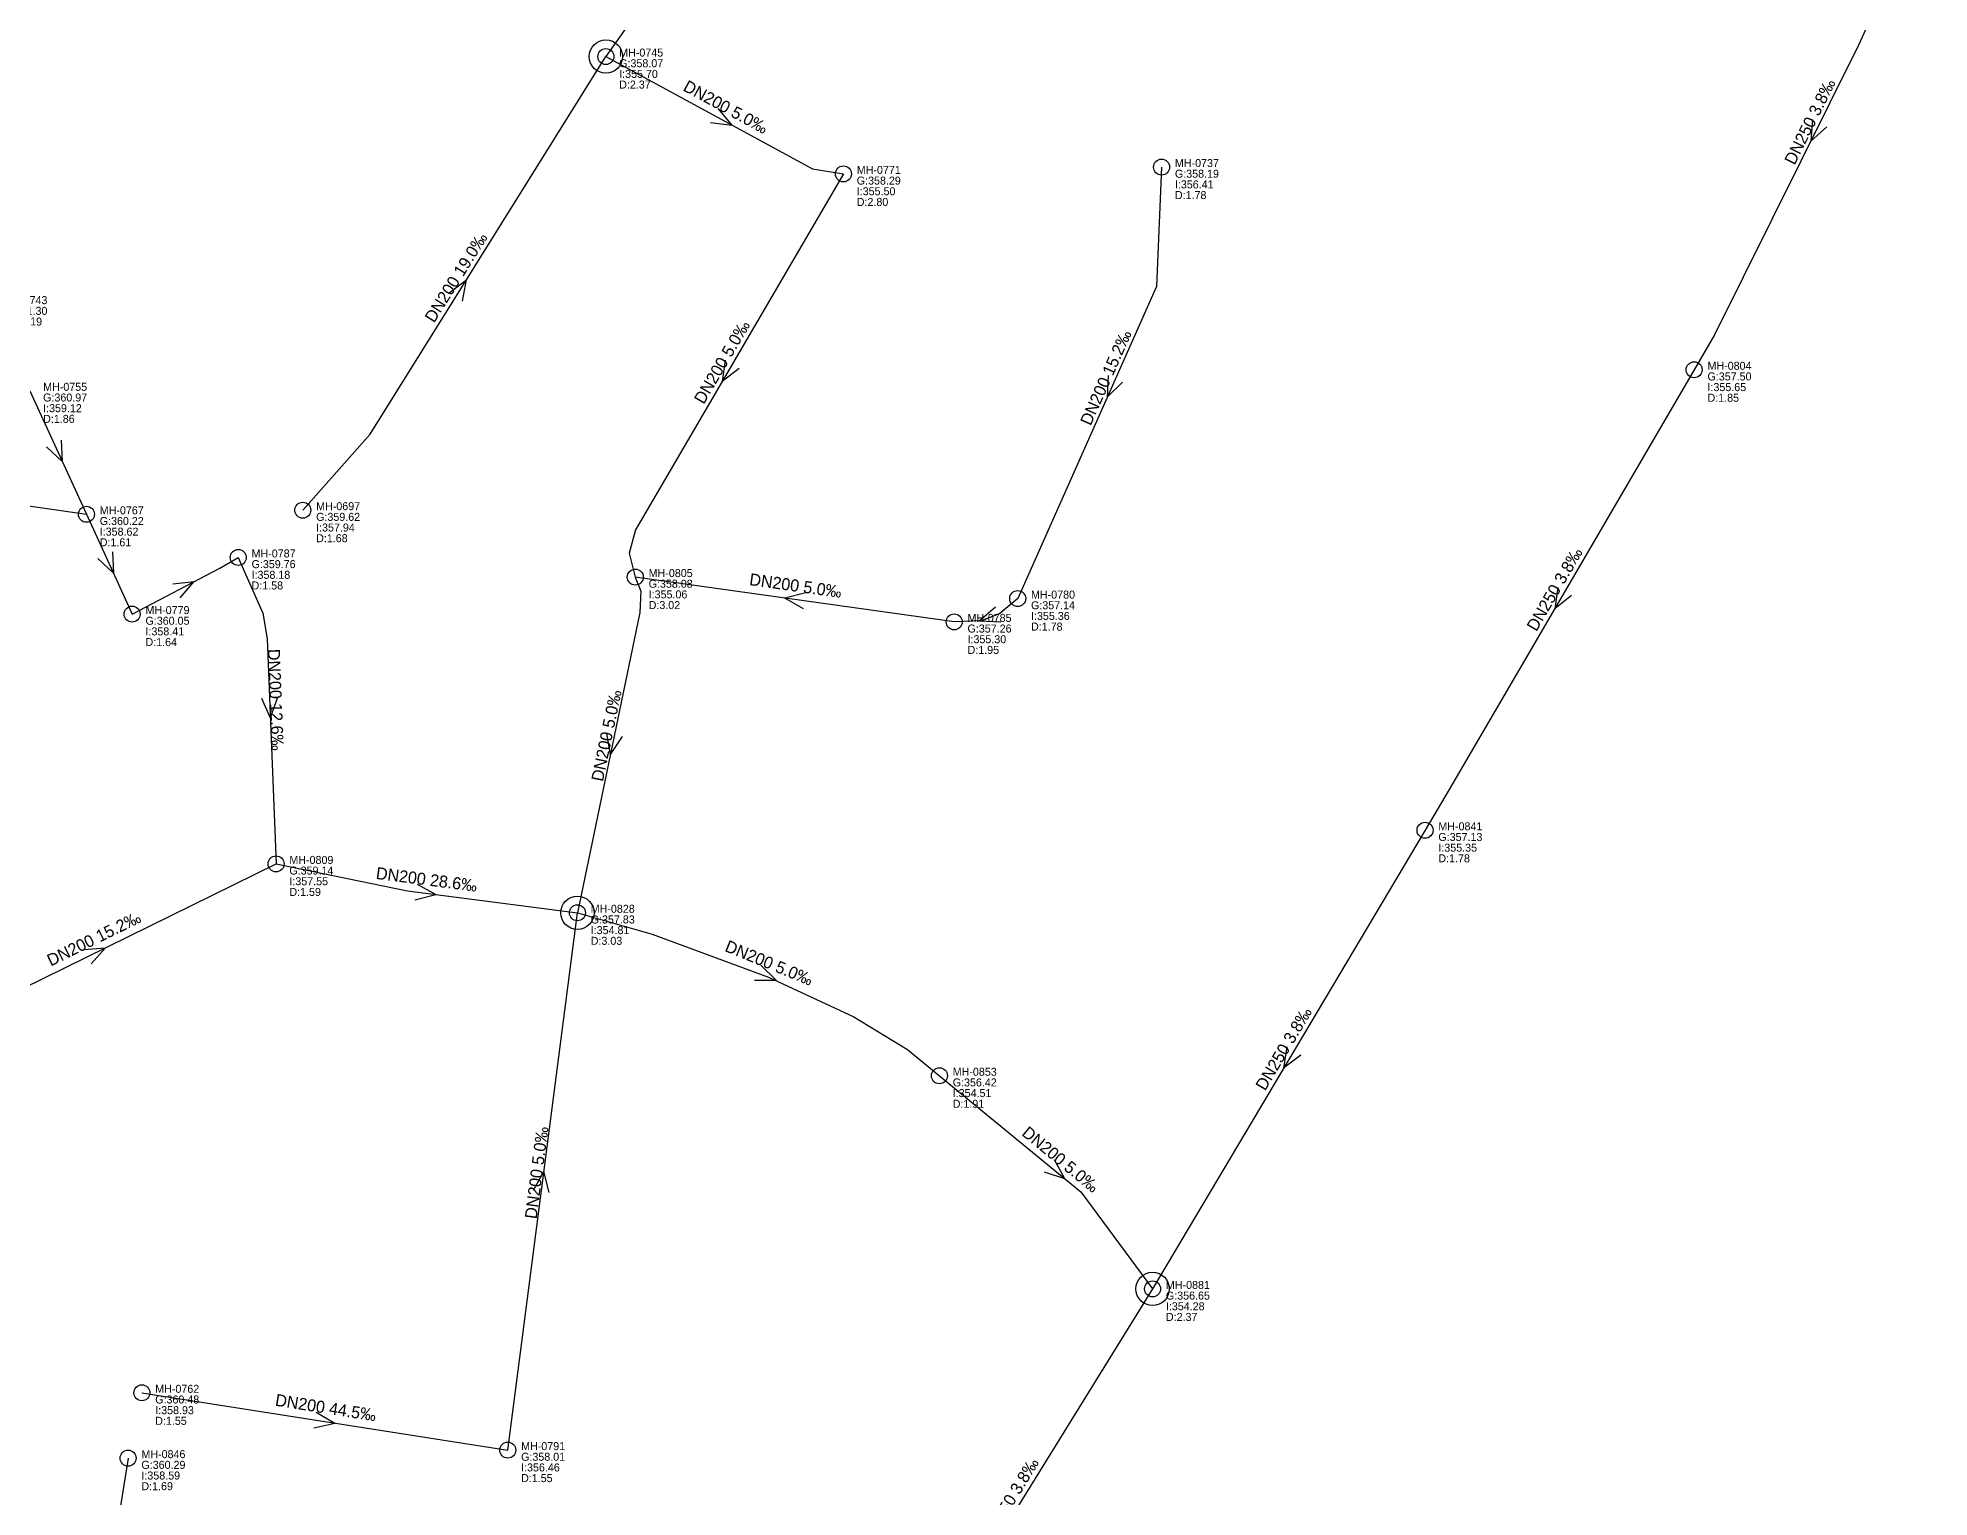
# Model space of a CAD drawing. Header units: metres. Extents: x 449148 to 451990, y 2566737 to 2570847.
# Drawn here: x 450654 to 450937.6, y 2568289.6 to 2568508.5 of the extents above; entities that cross this region are included whole.
import ezdxf
from ezdxf.enums import TextEntityAlignment as Align

# ---------------------------------------------------------------- set-up
doc = ezdxf.new("R2010")
doc.units = ezdxf.units.M
for name, color, linetype in [('SEW-DROP', 6, 'Continuous'), ('SEW-LABEL', 2, 'Continuous'), ('SEW-MH', 7, 'Continuous'), ('SEW-MH-LABEL', 8, 'Continuous'), ('SEW-PIPE-DN200', 3, 'Continuous'), ('SEW-PIPE-DN250', 4, 'Continuous')]:
    doc.layers.add(name, color=color, linetype=linetype)

msp = doc.modelspace()

# ---------------------------------------------------------------- linework, layer by layer
at = {"layer": 'SEW-DROP'}
for centre in [(450739.14, 2568505.65), (450734.87, 2568377.24), (450734.87, 2568377.24), (450821.13, 2568320.83)]:
    msp.add_circle(centre, 2.5, dxfattribs=at)
at = {"layer": 'SEW-LABEL'}
for p, q in [((450755.95, 2568497.87), (450758.02, 2568495.38)), ((450754.81, 2568495.76), (450758.02, 2568495.38)), ((450920.11, 2568496.19), (450919.84, 2568492.97)), ((450922.25, 2568495.12), (450919.84, 2568492.97)), ((450715.62, 2568470.24), (450718.22, 2568472.15)), ((450717.65, 2568468.97), (450718.22, 2568472.15)), ((450757.05, 2568460.1), (450756.58, 2568456.9)), ((450759.13, 2568458.89), (450756.58, 2568456.9)), ((450814.45, 2568457.82), (450814.33, 2568454.59)), ((450816.64, 2568456.84), (450814.33, 2568454.59)), ((450655.28, 2568447.13), (450657.62, 2568444.9)), ((450657.46, 2568448.13), (450657.62, 2568444.9)), ((450662.96, 2568430.39), (450665.3, 2568428.16)), ((450665.14, 2568431.39), (450665.3, 2568428.16)), ((450674.2, 2568426.6), (450677.41, 2568426.94)), ((450675.31, 2568424.48), (450677.41, 2568426.94)), ((450769.12, 2568425.21), (450765.98, 2568424.44)), ((450768.79, 2568422.83), (450765.98, 2568424.44)), ((450881.91, 2568426.03), (450881.44, 2568422.84)), ((450883.98, 2568424.82), (450881.44, 2568422.84)), ((450797.59, 2568423.08), (450795.14, 2568420.97)), ((450798.37, 2568420.81), (450795.14, 2568420.97)), ((450687.49, 2568409.41), (450688.81, 2568406.46)), ((450689.89, 2568409.51), (450688.81, 2568406.46)), ((450739.24, 2568404.15), (450739.8, 2568400.97)), ((450741.59, 2568403.66), (450739.8, 2568400.97)), ((450710.82, 2568381.54), (450713.64, 2568379.97)), ((450710.51, 2568379.16), (450713.64, 2568379.97)), ((450660.88, 2568371.75), (450664.1, 2568372)), ((450661.94, 2568369.6), (450664.1, 2568372)), ((450762.36, 2568369.38), (450764.68, 2568367.13)), ((450761.45, 2568367.16), (450764.68, 2568367.13)), ((450841.29, 2568357.12), (450840.79, 2568353.93)), ((450843.36, 2568355.9), (450840.79, 2568353.93)), ((450728.27, 2568335.62), (450729.84, 2568338.44)), ((450730.65, 2568335.31), (450729.84, 2568338.44)), ((450804.85, 2568338.38), (450807.93, 2568337.41)), ((450806.37, 2568340.24), (450807.93, 2568337.41)), ((450695.7, 2568302.37), (450698.48, 2568300.72)), ((450695.33, 2568300), (450698.48, 2568300.72))]:
    msp.add_line(p, q, dxfattribs=at)
at = {"layer": 'SEW-MH'}
for centre in [(450739.14, 2568505.65), (450774.77, 2568488.05), (450822.48, 2568489.08), (450902.35, 2568458.68), (450661.24, 2568437), (450693.69, 2568437.62), (450684.01, 2568430.53), (450743.56, 2568427.59), (450668.1, 2568422.04), (450800.9, 2568424.36), (450791.38, 2568420.87), (450861.99, 2568389.61), (450689.68, 2568384.57), (450734.87, 2568377.24), (450789.16, 2568352.8), (450821.13, 2568320.83), (450669.56, 2568305.25), (450667.49, 2568295.45), (450724.43, 2568296.66)]:
    msp.add_circle(centre, 1.2, dxfattribs=at)
at = {"layer": 'SEW-PIPE-DN200'}
for points in [[(450745.3, 2568514.39), (450739.14, 2568505.65)], [(450693.69, 2568437.62), (450693.77, 2568437.67), (450703.79, 2568449.04), (450739.14, 2568505.65)], [(450739.14, 2568505.65), (450770.11, 2568488.81), (450774.77, 2568488.05)], [(450822.48, 2568489.08), (450821.7, 2568471.19), (450800.9, 2568424.36)], [(450774.77, 2568488.05), (450743.59, 2568434.68), (450742.64, 2568431.18), (450743.56, 2568427.59)], [(450652.75, 2568455.52), (450661.24, 2568437)], [(450626.83, 2568441.99), (450626.83, 2568441.99), (450661.24, 2568437)], [(450661.24, 2568437), (450668.1, 2568422.04)], [(450668.1, 2568422.04), (450681.23, 2568428.95), (450684.01, 2568430.53)], [(450684.01, 2568430.53), (450687.7, 2568422.18), (450688.34, 2568418.32), (450689.68, 2568384.57)], [(450743.56, 2568427.59), (450744.39, 2568425.47), (450744.23, 2568422.3), (450734.87, 2568377.24)], [(450791.38, 2568420.87), (450791.38, 2568420.87), (450743.56, 2568427.59)], [(450800.9, 2568424.36), (450800.9, 2568424.36), (450798.2, 2568422.14), (450795.51, 2568421.03), (450791.38, 2568420.87)], [(450635.83, 2568358.11), (450689.68, 2568384.57)], [(450689.68, 2568384.57), (450709.37, 2568380.52), (450734.87, 2568377.24)], [(450724.43, 2568296.66), (450724.43, 2568296.66), (450734.87, 2568377.24)], [(450734.87, 2568377.24), (450746.07, 2568374.05), (450763.55, 2568367.61), (450776.34, 2568361.66), (450784.38, 2568356.72), (450789.16, 2568352.8)], [(450789.16, 2568352.8), (450810.37, 2568335.41), (450821.13, 2568320.83)], [(450669.56, 2568305.25), (450724.43, 2568296.66)], [(450667.49, 2568295.45), (450657.91, 2568235.65)]]:
    msp.add_lwpolyline(points, dxfattribs=at)
at = {"layer": 'SEW-PIPE-DN250'}
for points in [[(450937.59, 2568530.47), (450926.94, 2568507.24), (450905.41, 2568463.92), (450902.35, 2568458.68)], [(450902.35, 2568458.68), (450865.61, 2568395.71), (450861.99, 2568389.61)], [(450861.99, 2568389.61), (450821.13, 2568320.83)], [(450821.13, 2568320.83), (450799.85, 2568286.51), (450789.51, 2568267.74), (450782.44, 2568253.05)]]:
    msp.add_lwpolyline(points, dxfattribs=at)

# ---------------------------------------------------------------- texts
at = {"layer": 'SEW-LABEL'}
for s, rotation, p in [('DN200 5.0‰', -28.5301, (450756.7, 2568497.3)), ('DN250 3.8‰', 63.5707, (450920.51, 2568495.51)), ('DN200 19.0‰', 58.0207, (450717.43, 2568472.07)), ('DN200 5.0‰', 59.7104, (450757.33, 2568459.4)), ('DN200 15.2‰', 66.0556, (450814.94, 2568457.16)), ('DN250 3.8‰', 59.7371, (450882.19, 2568425.33)), ('DN200 5.0‰', 351.9974, (450767.47, 2568425.43)), ('DN200 12.6‰', -87.7207, (450688.75, 2568409.16)), ('DN200 5.0‰', 78.2671, (450740.11, 2568403.64)), ('DN200 28.6‰', -7.3245, (450712.15, 2568381.36)), ('DN200 15.2‰', 26.1685, (450662.75, 2568372.54)), ('DN200 5.0‰', -22.2568, (450763.29, 2568368.9)), ('DN250 3.8‰', 59.289, (450841.56, 2568356.42)), ('DN200 5.0‰', 82.6137, (450729.65, 2568338.15)), ('DN200 5.0‰', -39.3415, (450806.77, 2568339.56)), ('DN200 44.5‰', -8.8931, (450697, 2568302.15)), ('DN250 3.8‰', 58.6957, (450800.55, 2568288.84))]:
    msp.add_text(s, height=1.8, rotation=rotation, dxfattribs=at).set_placement(p, align=Align.CENTER)
at = {"layer": 'SEW-MH-LABEL'}
for s, p in [('MH-0745', (450741.14, 2568505.65)), ('G:358.07', (450741.14, 2568504.05)), ('I:355.70', (450741.14, 2568502.45)), ('D:2.37', (450741.14, 2568500.85)), ('MH-0771', (450776.77, 2568488.05)), ('G:358.19', (450824.48, 2568487.48)), ('MH-0737', (450824.48, 2568489.08)), ('G:358.29', (450776.77, 2568486.45)), ('I:355.50', (450776.77, 2568484.85)), ('I:356.41', (450824.48, 2568485.88)), ('D:2.80', (450776.77, 2568483.25)), ('D:1.78', (450824.48, 2568484.28)), ('MH-0743', (450648.79, 2568468.52)), ('G:361.30', (450648.79, 2568466.92)), ('I:359.19', (450648.79, 2568465.32)), ('G:357.50', (450904.35, 2568457.08)), ('MH-0804', (450904.35, 2568458.68)), ('G:360.97', (450654.75, 2568453.92)), ('MH-0755', (450654.75, 2568455.52)), ('D:1.85', (450904.35, 2568453.88)), ('I:355.65', (450904.35, 2568455.48)), ('D:1.86', (450654.75, 2568450.72)), ('I:359.12', (450654.75, 2568452.32)), ('MH-0767', (450663.24, 2568437)), ('MH-0697', (450695.69, 2568437.62)), ('G:360.22', (450663.24, 2568435.4)), ('I:358.62', (450663.24, 2568433.8)), ('G:359.62', (450695.69, 2568436.02)), ('I:357.94', (450695.69, 2568434.42)), ('D:1.61', (450663.24, 2568432.2)), ('MH-0787', (450686.01, 2568430.53)), ('D:1.68', (450695.69, 2568432.82)), ('G:359.76', (450686.01, 2568428.93)), ('D:1.58', (450686.01, 2568425.73)), ('I:358.18', (450686.01, 2568427.33)), ('G:358.08', (450745.56, 2568425.99)), ('MH-0805', (450745.56, 2568427.59)), ('MH-0779', (450670.1, 2568422.04)), ('D:3.02', (450745.56, 2568422.79)), ('I:355.06', (450745.56, 2568424.39)), ('G:357.14', (450802.9, 2568422.76)), ('MH-0780', (450802.9, 2568424.36)), ('G:360.05', (450670.1, 2568420.44)), ('G:357.26', (450793.38, 2568419.27)), ('MH-0785', (450793.38, 2568420.87)), ('D:1.78', (450802.9, 2568419.56)), ('I:355.36', (450802.9, 2568421.16)), ('D:1.64', (450670.1, 2568417.24)), ('I:358.41', (450670.1, 2568418.84)), ('I:355.30', (450793.38, 2568417.67)), ('D:1.95', (450793.38, 2568416.07)), ('G:357.13', (450863.99, 2568388.01)), ('MH-0841', (450863.99, 2568389.61)), ('I:355.35', (450863.99, 2568386.41)), ('G:359.14', (450691.68, 2568382.97)), ('MH-0809', (450691.68, 2568384.57)), ('D:1.78', (450863.99, 2568384.81)), ('D:1.59', (450691.68, 2568379.77)), ('I:357.55', (450691.68, 2568381.37)), ('MH-0828', (450736.87, 2568377.24)), ('G:357.83', (450736.87, 2568375.64)), ('I:354.81', (450736.87, 2568374.04)), ('D:3.03', (450736.87, 2568372.44)), ('G:356.42', (450791.16, 2568351.2)), ('MH-0853', (450791.16, 2568352.8)), ('I:354.51', (450791.16, 2568349.6)), ('D:1.91', (450791.16, 2568348)), ('MH-0881', (450823.13, 2568320.83)), ('G:356.65', (450823.13, 2568319.23)), ('I:354.28', (450823.13, 2568317.63)), ('D:2.37', (450823.13, 2568316.03)), ('G:360.48', (450671.56, 2568303.65)), ('MH-0762', (450671.56, 2568305.25)), ('D:1.55', (450671.56, 2568300.45)), ('I:358.93', (450671.56, 2568302.05)), ('MH-0846', (450669.49, 2568295.45)), ('G:358.01', (450726.43, 2568295.06)), ('MH-0791', (450726.43, 2568296.66)), ('G:360.29', (450669.49, 2568293.85)), ('I:358.59', (450669.49, 2568292.25)), ('D:1.55', (450726.43, 2568291.86)), ('I:356.46', (450726.43, 2568293.46)), ('D:1.69', (450669.49, 2568290.65))]:
    msp.add_text(s, height=1.2, dxfattribs=at).set_placement(p)

doc.saveas('drawing.dxf')
